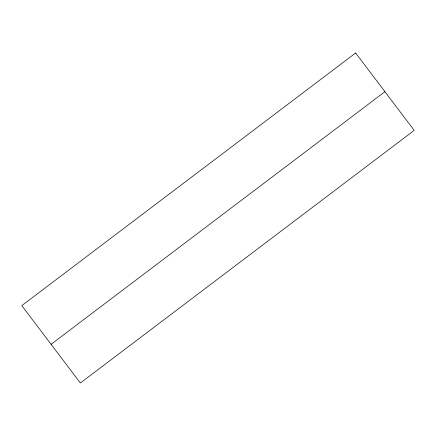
<?xml version="1.0" encoding="UTF-8"?>
<svg xmlns="http://www.w3.org/2000/svg" width="436" height="436" viewBox="0 0 436 436"><rect width="100%" height="100%" fill="white"/><g stroke="black" fill="none" stroke-linecap="round" stroke-linejoin="round"><path stroke-width="0.65" d="M51.083 344.315L384.917 91.685M355.634 52.99L21.8 305.62L80.366 383.01L414.2 130.38L355.634 52.99"/></g></svg>
